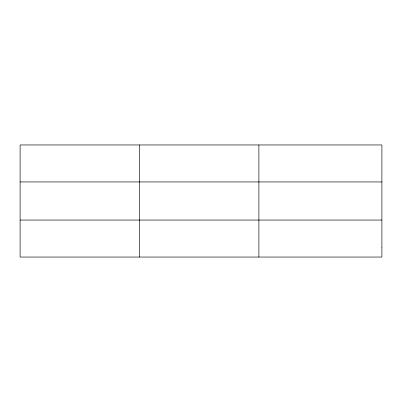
<?xml version="1.0" encoding="UTF-8"?>
<svg xmlns="http://www.w3.org/2000/svg" width="402" height="402" viewBox="0 0 402 402"><rect width="100%" height="100%" fill="white"/><g stroke="black" fill="none" stroke-linecap="round" stroke-linejoin="round"><path stroke-width="0.6" d="M139.494 144.951L139.494 257.049M258.888 144.951L258.888 257.049M20.1 181.945L381.9 181.945M20.1 220.055L381.9 220.055M381.9 247.803L381.9 257.049L20.1 257.049L20.1 144.951L381.9 144.951L381.9 247.803"/></g></svg>
